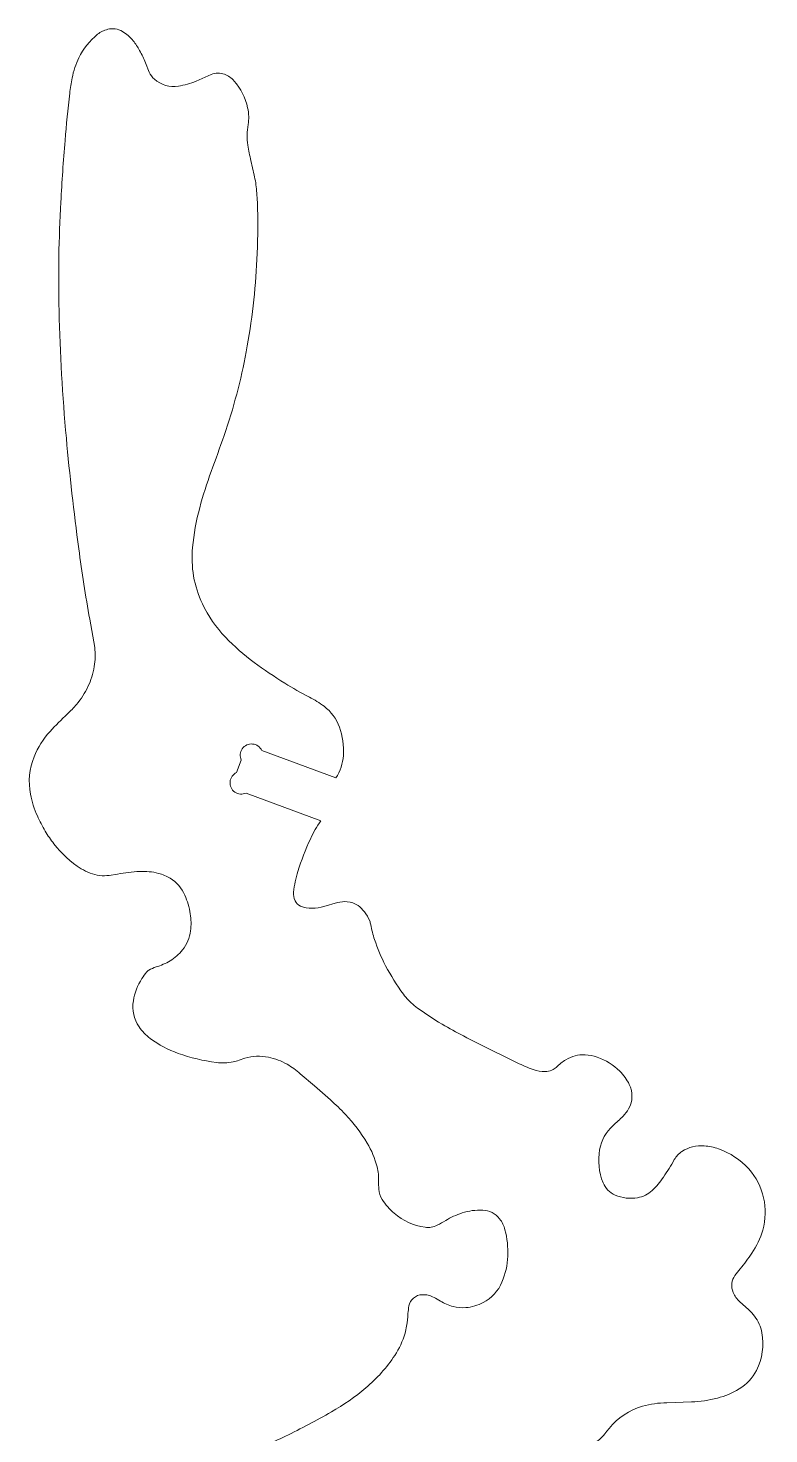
# Model space of a CAD drawing. Header units: centimetres. Extents: x -10.7 to 10.9, y -7.9 to 10.7.
# Drawn here: x -4.754 to -2.863, y 3.02 to 6.609 of the extents above; entities that cross this region are included whole.
import ezdxf

# ---------------------------------------------------------------- set-up
doc = ezdxf.new("R2010")
doc.units = ezdxf.units.CM
doc.header["$MEASUREMENT"] = 0
doc.layers.add('Capa 1', color=7, linetype='Continuous')

msp = doc.modelspace()

# ---------------------------------------------------------------- linework, layer by layer
at = {"layer": 'Capa 1', "color": 250, "lineweight": 18}
for points, knots in [([(-4.59716, 5.09984), (-4.60759, 5.15975), (-4.61688, 5.21986), (-4.62499, 5.28014), (-4.62499, 5.28014), (-4.63763, 5.37399), (-4.64822, 5.46809), (-4.65675, 5.56238), (-4.65675, 5.56238), (-4.66654, 5.67045), (-4.67272, 5.77882), (-4.67526, 5.8873), (-4.67526, 5.8873), (-4.67744, 5.97978), (-4.67599, 6.07231), (-4.67092, 6.16467), (-4.67092, 6.16467), (-4.66805, 6.21721), (-4.66444, 6.2697), (-4.66013, 6.32214), (-4.66013, 6.32214), (-4.65681, 6.36236), (-4.6528, 6.40252), (-4.64806, 6.4426), (-4.64806, 6.4426), (-4.64652, 6.45572), (-4.64448, 6.46878), (-4.64198, 6.48174), (-4.64198, 6.48174), (-4.63853, 6.49964), (-4.63274, 6.517), (-4.62476, 6.53339), (-4.62476, 6.53339), (-4.61346, 6.55662), (-4.59713, 6.57707), (-4.57698, 6.59324), (-4.57698, 6.59324), (-4.56937, 6.59932), (-4.56053, 6.60367), (-4.55106, 6.60598), (-4.55106, 6.60598), (-4.53835, 6.60908), (-4.52492, 6.60717), (-4.51358, 6.60068), (-4.51358, 6.60068), (-4.50296, 6.59459), (-4.49364, 6.58651), (-4.48611, 6.57688), (-4.48611, 6.57688), (-4.47994, 6.569), (-4.4744, 6.56065), (-4.4695, 6.5519), (-4.4695, 6.5519), (-4.46382, 6.54178), (-4.45881, 6.53128), (-4.45452, 6.52051)], [0, 0, 0, 0, 0.0666667, 0.0666667, 0.0666667, 0.0666667, 0.1333333, 0.1333333, 0.1333333, 0.1333333, 0.2, 0.2, 0.2, 0.2, 0.2666667, 0.2666667, 0.2666667, 0.2666667, 0.3333333, 0.3333333, 0.3333333, 0.3333333, 0.4, 0.4, 0.4, 0.4, 0.4666667, 0.4666667, 0.4666667, 0.4666667, 0.5333333, 0.5333333, 0.5333333, 0.5333333, 0.6, 0.6, 0.6, 0.6, 0.6666667, 0.6666667, 0.6666667, 0.6666667, 0.7333333, 0.7333333, 0.7333333, 0.7333333, 0.8, 0.8, 0.8, 0.8, 0.8666667, 0.8666667, 0.8666667, 0.8666667, 1, 1, 1, 1]), ([(-4.44497, 6.49687), (-4.4421, 6.48979), (-4.43759, 6.4835), (-4.43184, 6.47848), (-4.43184, 6.47848), (-4.41505, 6.46385), (-4.39267, 6.45741), (-4.3707, 6.46088), (-4.3707, 6.46088), (-4.35512, 6.46334), (-4.33991, 6.46763), (-4.32534, 6.47366)], [0, 0, 0, 0, 0.25, 0.25, 0.25, 0.25, 0.5, 0.5, 0.5, 0.5, 1, 1, 1, 1]), ([(-4.28647, 6.49039), (-4.27579, 6.49516), (-4.26362, 6.49543), (-4.25271, 6.49118), (-4.25271, 6.49118), (-4.24328, 6.48749), (-4.23487, 6.4816), (-4.22816, 6.474), (-4.22816, 6.474), (-4.21108, 6.45463), (-4.19924, 6.43118), (-4.19375, 6.40593), (-4.19375, 6.40593), (-4.19213, 6.39847), (-4.19121, 6.39086), (-4.19097, 6.38323), (-4.19097, 6.38323), (-4.19077, 6.37644), (-4.19126, 6.36964), (-4.19244, 6.36296), (-4.19244, 6.36296), (-4.19555, 6.3455), (-4.19575, 6.32765), (-4.19308, 6.31013), (-4.19308, 6.31013), (-4.19104, 6.29689), (-4.18849, 6.28374), (-4.18539, 6.27069)], [0, 0, 0, 0, 0.125, 0.125, 0.125, 0.125, 0.25, 0.25, 0.25, 0.25, 0.375, 0.375, 0.375, 0.375, 0.5, 0.5, 0.5, 0.5, 0.625, 0.625, 0.625, 0.625, 0.75, 0.75, 0.75, 0.75, 1, 1, 1, 1]), ([(-4.17699, 6.23402), (-4.17405, 6.22065), (-4.17198, 6.2071), (-4.17077, 6.19345), (-4.17077, 6.19345), (-4.16943, 6.17822), (-4.1686, 6.16295), (-4.1683, 6.14766), (-4.1683, 6.14766), (-4.16746, 6.10459), (-4.16803, 6.0615), (-4.16998, 6.01848)], [0, 0, 0, 0, 0.25, 0.25, 0.25, 0.25, 0.5, 0.5, 0.5, 0.5, 1, 1, 1, 1]), ([(-4.16998, 6.01848), (-4.17359, 5.93945), (-4.18268, 5.86075), (-4.19721, 5.78299), (-4.19721, 5.78299), (-4.21079, 5.71032), (-4.22975, 5.63876), (-4.25396, 5.56891), (-4.25396, 5.56891), (-4.26458, 5.53825), (-4.27551, 5.5077), (-4.28674, 5.47724), (-4.28674, 5.47724), (-4.29795, 5.44677), (-4.30778, 5.4158), (-4.31615, 5.38444), (-4.31615, 5.38444), (-4.325, 5.35132), (-4.3311, 5.31754), (-4.3344, 5.28343), (-4.3344, 5.28343), (-4.33915, 5.23413), (-4.33053, 5.18447), (-4.30939, 5.13967), (-4.30939, 5.13967), (-4.2945, 5.10809), (-4.27458, 5.07914), (-4.25037, 5.05396), (-4.25037, 5.05396), (-4.22788, 5.03056), (-4.20342, 5.00915), (-4.17724, 4.98994), (-4.17724, 4.98994), (-4.1518, 4.97129), (-4.12571, 4.95357), (-4.09899, 4.93678), (-4.09899, 4.93678), (-4.07862, 4.924), (-4.05766, 4.91218), (-4.03615, 4.90136), (-4.03615, 4.90136), (-4.02284, 4.89467), (-4.0102, 4.88673), (-3.99839, 4.87766), (-3.99839, 4.87766), (-3.98069, 4.86407), (-3.96721, 4.84574), (-3.95953, 4.82481), (-3.95953, 4.82481), (-3.95105, 4.80167), (-3.94753, 4.77702), (-3.94919, 4.75243), (-3.94919, 4.75243), (-3.95058, 4.73192), (-3.95717, 4.71209), (-3.96835, 4.69483)], [0, 0, 0, 0, 0.0666667, 0.0666667, 0.0666667, 0.0666667, 0.1333333, 0.1333333, 0.1333333, 0.1333333, 0.2, 0.2, 0.2, 0.2, 0.2666667, 0.2666667, 0.2666667, 0.2666667, 0.3333333, 0.3333333, 0.3333333, 0.3333333, 0.4, 0.4, 0.4, 0.4, 0.4666667, 0.4666667, 0.4666667, 0.4666667, 0.5333333, 0.5333333, 0.5333333, 0.5333333, 0.6, 0.6, 0.6, 0.6, 0.6666667, 0.6666667, 0.6666667, 0.6666667, 0.7333333, 0.7333333, 0.7333333, 0.7333333, 0.8, 0.8, 0.8, 0.8, 0.8666667, 0.8666667, 0.8666667, 0.8666667, 1, 1, 1, 1]), ([(-4.58432, 5.028), (-4.58432, 5.028), (-4.58655, 5.04241), (-4.58655, 5.04241), (-4.58655, 5.04241), (-4.58655, 5.04241), (-4.59716, 5.09984), (-4.59716, 5.09984)], [0, 0, 0, 0, 0.3333333, 0.3333333, 0.3333333, 0.3333333, 1, 1, 1, 1]), ([(-4.54763, 4.446), (-4.55553, 4.44486), (-4.56357, 4.44485), (-4.57149, 4.44597), (-4.57149, 4.44597), (-4.58825, 4.44831), (-4.60433, 4.45414), (-4.61871, 4.46305), (-4.61871, 4.46305), (-4.6457, 4.4798), (-4.66941, 4.50135), (-4.68867, 4.52663), (-4.68867, 4.52663), (-4.69655, 4.537), (-4.70382, 4.54781), (-4.71045, 4.55901), (-4.71045, 4.55901), (-4.71789, 4.57158), (-4.72466, 4.58453), (-4.73075, 4.59779), (-4.73075, 4.59779), (-4.73886, 4.61549), (-4.74477, 4.63411), (-4.74837, 4.65324), (-4.74837, 4.65324), (-4.75438, 4.68524), (-4.75115, 4.71832), (-4.73904, 4.74856), (-4.73904, 4.74856), (-4.72942, 4.77257), (-4.71553, 4.79464), (-4.69804, 4.8137), (-4.69804, 4.8137), (-4.68409, 4.82892), (-4.66956, 4.8436), (-4.6545, 4.85771), (-4.6545, 4.85771), (-4.64609, 4.86558), (-4.63811, 4.87391), (-4.63058, 4.88263), (-4.63058, 4.88263), (-4.61879, 4.8963), (-4.60899, 4.91156), (-4.60146, 4.92795), (-4.60146, 4.92795), (-4.59399, 4.94419), (-4.58868, 4.96131), (-4.58568, 4.97891), (-4.58568, 4.97891), (-4.5829, 4.99512), (-4.58244, 5.01164), (-4.58432, 5.028)], [0, 0, 0, 0, 0.0714286, 0.0714286, 0.0714286, 0.0714286, 0.1428571, 0.1428571, 0.1428571, 0.1428571, 0.2142857, 0.2142857, 0.2142857, 0.2142857, 0.2857143, 0.2857143, 0.2857143, 0.2857143, 0.3571429, 0.3571429, 0.3571429, 0.3571429, 0.4285714, 0.4285714, 0.4285714, 0.4285714, 0.5, 0.5, 0.5, 0.5, 0.5714286, 0.5714286, 0.5714286, 0.5714286, 0.6428571, 0.6428571, 0.6428571, 0.6428571, 0.7142857, 0.7142857, 0.7142857, 0.7142857, 0.7857143, 0.7857143, 0.7857143, 0.7857143, 0.8571429, 0.8571429, 0.8571429, 0.8571429, 1, 1, 1, 1]), ([(-4.15744, 4.76475), (-4.16175, 4.77414), (-4.17077, 4.78053), (-4.18106, 4.78147), (-4.18106, 4.78147), (-4.19138, 4.78242), (-4.20141, 4.77782), (-4.20737, 4.76936), (-4.20737, 4.76936), (-4.21335, 4.76093), (-4.21437, 4.74994), (-4.21005, 4.74053)], [0, 0, 0, 0, 0.25, 0.25, 0.25, 0.25, 0.5, 0.5, 0.5, 0.5, 1, 1, 1, 1]), ([(-4.22181, 4.70871), (-4.23122, 4.7044), (-4.23759, 4.69538), (-4.23855, 4.68507), (-4.23855, 4.68507), (-4.23949, 4.67477), (-4.23488, 4.66474), (-4.22644, 4.65876), (-4.22644, 4.65876), (-4.218, 4.6528), (-4.20699, 4.65178), (-4.1976, 4.6561)], [0, 0, 0, 0, 0.25, 0.25, 0.25, 0.25, 0.5, 0.5, 0.5, 0.5, 1, 1, 1, 1]), ([(-4.00651, 4.58546), (-4.01701, 4.57086), (-4.02604, 4.55527), (-4.03349, 4.53889), (-4.03349, 4.53889), (-4.04577, 4.51195), (-4.05645, 4.48431), (-4.06546, 4.45609), (-4.06546, 4.45609), (-4.07094, 4.43892), (-4.07459, 4.42121), (-4.07632, 4.40328), (-4.07632, 4.40328), (-4.07704, 4.39582), (-4.07578, 4.38831), (-4.07267, 4.38152), (-4.07267, 4.38152), (-4.06988, 4.37537), (-4.06492, 4.37047), (-4.05874, 4.36775), (-4.05874, 4.36775), (-4.04923, 4.36356), (-4.03891, 4.36161), (-4.02853, 4.36203), (-4.02853, 4.36203), (-4.01849, 4.36243), (-4.00853, 4.36401), (-3.99887, 4.36671)], [0, 0, 0, 0, 0.125, 0.125, 0.125, 0.125, 0.25, 0.25, 0.25, 0.25, 0.375, 0.375, 0.375, 0.375, 0.5, 0.5, 0.5, 0.5, 0.625, 0.625, 0.625, 0.625, 0.75, 0.75, 0.75, 0.75, 1, 1, 1, 1]), ([(-4.21566, 3.97423), (-4.2206, 3.97247), (-4.22566, 3.97107), (-4.2308, 3.97004), (-4.2308, 3.97004), (-4.24489, 3.96719), (-4.25935, 3.96664), (-4.27362, 3.96841), (-4.27362, 3.96841), (-4.30689, 3.97257), (-4.33961, 3.98035), (-4.37118, 3.99164), (-4.37118, 3.99164), (-4.39665, 4.00076), (-4.42069, 4.01354), (-4.44248, 4.02961), (-4.44248, 4.02961), (-4.45371, 4.0379), (-4.46341, 4.04806), (-4.47117, 4.05966), (-4.47117, 4.05966), (-4.48414, 4.07901), (-4.48929, 4.10255), (-4.48564, 4.12555), (-4.48564, 4.12555), (-4.48239, 4.14597), (-4.47492, 4.16549), (-4.46373, 4.18286), (-4.46373, 4.18286), (-4.46008, 4.18855), (-4.45608, 4.194), (-4.45176, 4.1992), (-4.45176, 4.1992), (-4.45023, 4.20105), (-4.4484, 4.20262), (-4.44634, 4.20383), (-4.44634, 4.20383), (-4.44033, 4.20737), (-4.43394, 4.2102), (-4.42727, 4.21224), (-4.42727, 4.21224), (-4.41491, 4.21602), (-4.40304, 4.2213), (-4.39192, 4.22792), (-4.39192, 4.22792), (-4.37969, 4.23523), (-4.36888, 4.24467), (-4.36002, 4.25584), (-4.36002, 4.25584), (-4.34885, 4.26991), (-4.34172, 4.28678), (-4.33943, 4.30461), (-4.33943, 4.30461), (-4.33757, 4.31901), (-4.33782, 4.33361), (-4.34016, 4.34792), (-4.34016, 4.34792), (-4.34286, 4.36437), (-4.3476, 4.3804), (-4.35431, 4.39566), (-4.35431, 4.39566), (-4.36211, 4.4134), (-4.37511, 4.42837), (-4.39158, 4.43859), (-4.39158, 4.43859), (-4.40075, 4.44426), (-4.41069, 4.44853), (-4.42113, 4.45125), (-4.42113, 4.45125), (-4.437, 4.45537), (-4.45343, 4.457), (-4.46981, 4.45605), (-4.46981, 4.45605), (-4.48856, 4.45499), (-4.50723, 4.45281), (-4.52571, 4.44952)], [0, 0, 0, 0, 0.05, 0.05, 0.05, 0.05, 0.1, 0.1, 0.1, 0.1, 0.15, 0.15, 0.15, 0.15, 0.2, 0.2, 0.2, 0.2, 0.25, 0.25, 0.25, 0.25, 0.3, 0.3, 0.3, 0.3, 0.35, 0.35, 0.35, 0.35, 0.4, 0.4, 0.4, 0.4, 0.45, 0.45, 0.45, 0.45, 0.5, 0.5, 0.5, 0.5, 0.55, 0.55, 0.55, 0.55, 0.6, 0.6, 0.6, 0.6, 0.65, 0.65, 0.65, 0.65, 0.7, 0.7, 0.7, 0.7, 0.75, 0.75, 0.75, 0.75, 0.8, 0.8, 0.8, 0.8, 0.85, 0.85, 0.85, 0.85, 0.9, 0.9, 0.9, 0.9, 1, 1, 1, 1]), ([(-3.96383, 4.37645), (-3.95595, 4.37862), (-3.94774, 4.37942), (-3.93958, 4.37881), (-3.93958, 4.37881), (-3.92959, 4.37808), (-3.91996, 4.37464), (-3.91174, 4.36889), (-3.91174, 4.36889), (-3.90557, 4.36457), (-3.90011, 4.35929), (-3.89556, 4.35328), (-3.89556, 4.35328), (-3.89006, 4.34603), (-3.88552, 4.33808), (-3.88206, 4.32964), (-3.88206, 4.32964), (-3.88082, 4.32661), (-3.87989, 4.32347), (-3.87931, 4.32024), (-3.87931, 4.32024), (-3.87697, 4.30736), (-3.87373, 4.29464), (-3.86965, 4.28221), (-3.86965, 4.28221), (-3.8621, 4.25924), (-3.85264, 4.23695), (-3.84135, 4.21558), (-3.84135, 4.21558), (-3.82799, 4.19028), (-3.81287, 4.16595), (-3.79606, 4.14281), (-3.79606, 4.14281), (-3.78815, 4.13189), (-3.77874, 4.12216), (-3.76809, 4.11391), (-3.76809, 4.11391), (-3.74556, 4.09643), (-3.72189, 4.08047), (-3.69724, 4.06614), (-3.69724, 4.06614), (-3.67917, 4.05563), (-3.66084, 4.04562), (-3.64226, 4.03609), (-3.64226, 4.03609), (-3.5969, 4.01282), (-3.5513, 3.99006), (-3.50545, 3.96779), (-3.50545, 3.96779), (-3.49202, 3.96127), (-3.47829, 3.95541), (-3.46429, 3.95022), (-3.46429, 3.95022), (-3.45453, 3.9466), (-3.44414, 3.94494), (-3.43373, 3.94531), (-3.43373, 3.94531), (-3.42788, 3.94553), (-3.42209, 3.94669), (-3.41663, 3.94876), (-3.41663, 3.94876), (-3.41244, 3.95035), (-3.40864, 3.95282), (-3.4055, 3.95601), (-3.4055, 3.95601), (-3.39814, 3.96347), (-3.3899, 3.97002), (-3.38097, 3.97549), (-3.38097, 3.97549), (-3.36632, 3.98444), (-3.34932, 3.98883), (-3.33218, 3.98807), (-3.33218, 3.98807), (-3.3215, 3.98759), (-3.31097, 3.98554), (-3.3009, 3.98197), (-3.3009, 3.98197), (-3.27943, 3.97435), (-3.25987, 3.96218), (-3.24354, 3.94629), (-3.24354, 3.94629), (-3.23351, 3.93654), (-3.22523, 3.92515), (-3.21906, 3.91259), (-3.21906, 3.91259), (-3.20937, 3.89288), (-3.20998, 3.86965), (-3.22069, 3.85048), (-3.22069, 3.85048), (-3.22457, 3.84353), (-3.22939, 3.83713), (-3.23501, 3.83149), (-3.23501, 3.83149), (-3.24329, 3.82314), (-3.25184, 3.81504), (-3.26066, 3.80724), (-3.26066, 3.80724), (-3.27872, 3.79122), (-3.2908, 3.76957), (-3.29494, 3.74579), (-3.29494, 3.74579), (-3.29987, 3.71739), (-3.2968, 3.68819), (-3.28602, 3.66146), (-3.28602, 3.66146), (-3.28033, 3.64734), (-3.26932, 3.63604), (-3.25534, 3.62999), (-3.25534, 3.62999), (-3.2372, 3.62214), (-3.21717, 3.61978), (-3.1977, 3.62322), (-3.1977, 3.62322), (-3.18396, 3.62565), (-3.17121, 3.63198), (-3.16095, 3.64146), (-3.16095, 3.64146), (-3.14989, 3.65168), (-3.14008, 3.66317), (-3.13172, 3.6757), (-3.13172, 3.6757), (-3.12195, 3.69029), (-3.11273, 3.70526), (-3.10408, 3.72054), (-3.10408, 3.72054), (-3.09933, 3.72891), (-3.09265, 3.736), (-3.08456, 3.74121), (-3.08456, 3.74121), (-3.06767, 3.75214), (-3.04762, 3.75719), (-3.02757, 3.75561), (-3.02757, 3.75561), (-3.01515, 3.75463), (-3.00292, 3.75205), (-2.99118, 3.74793), (-2.99118, 3.74793), (-2.96159, 3.73757), (-2.93508, 3.71988), (-2.91414, 3.69655), (-2.91414, 3.69655), (-2.87608, 3.65414), (-2.86255, 3.59507), (-2.87833, 3.54031), (-2.87833, 3.54031), (-2.88438, 3.51936), (-2.89375, 3.4995), (-2.9061, 3.48152), (-2.9061, 3.48152), (-2.91551, 3.46783), (-2.92544, 3.4545), (-2.93586, 3.44158)], [0, 0, 0, 0, 0.025641, 0.025641, 0.025641, 0.025641, 0.0512821, 0.0512821, 0.0512821, 0.0512821, 0.0769231, 0.0769231, 0.0769231, 0.0769231, 0.1025641, 0.1025641, 0.1025641, 0.1025641, 0.1282051, 0.1282051, 0.1282051, 0.1282051, 0.1538462, 0.1538462, 0.1538462, 0.1538462, 0.1794872, 0.1794872, 0.1794872, 0.1794872, 0.2051282, 0.2051282, 0.2051282, 0.2051282, 0.2307692, 0.2307692, 0.2307692, 0.2307692, 0.2564103, 0.2564103, 0.2564103, 0.2564103, 0.2820513, 0.2820513, 0.2820513, 0.2820513, 0.3076923, 0.3076923, 0.3076923, 0.3076923, 0.3333333, 0.3333333, 0.3333333, 0.3333333, 0.3589744, 0.3589744, 0.3589744, 0.3589744, 0.3846154, 0.3846154, 0.3846154, 0.3846154, 0.4102564, 0.4102564, 0.4102564, 0.4102564, 0.4358974, 0.4358974, 0.4358974, 0.4358974, 0.4615385, 0.4615385, 0.4615385, 0.4615385, 0.4871795, 0.4871795, 0.4871795, 0.4871795, 0.5128205, 0.5128205, 0.5128205, 0.5128205, 0.5384615, 0.5384615, 0.5384615, 0.5384615, 0.5641026, 0.5641026, 0.5641026, 0.5641026, 0.5897436, 0.5897436, 0.5897436, 0.5897436, 0.6153846, 0.6153846, 0.6153846, 0.6153846, 0.6410256, 0.6410256, 0.6410256, 0.6410256, 0.6666667, 0.6666667, 0.6666667, 0.6666667, 0.6923077, 0.6923077, 0.6923077, 0.6923077, 0.7179487, 0.7179487, 0.7179487, 0.7179487, 0.7435897, 0.7435897, 0.7435897, 0.7435897, 0.7692308, 0.7692308, 0.7692308, 0.7692308, 0.7948718, 0.7948718, 0.7948718, 0.7948718, 0.8205128, 0.8205128, 0.8205128, 0.8205128, 0.8461538, 0.8461538, 0.8461538, 0.8461538, 0.8717949, 0.8717949, 0.8717949, 0.8717949, 0.8974359, 0.8974359, 0.8974359, 0.8974359, 0.9230769, 0.9230769, 0.9230769, 0.9230769, 0.9487179, 0.9487179, 0.9487179, 0.9487179, 1, 1, 1, 1]), ([(-4.0592, 3.93982), (-4.0697, 3.94892), (-4.08103, 3.95696), (-4.09309, 3.96384), (-4.09309, 3.96384), (-4.10787, 3.97229), (-4.12389, 3.97839), (-4.14054, 3.98189), (-4.14054, 3.98189), (-4.16053, 3.98608), (-4.18123, 3.98516), (-4.20076, 3.97917)], [0, 0, 0, 0, 0.25, 0.25, 0.25, 0.25, 0.5, 0.5, 0.5, 0.5, 1, 1, 1, 1]), ([(-3.98224, 3.87276), (-3.98224, 3.87276), (-4.02321, 3.9086), (-4.02321, 3.9086), (-4.02321, 3.9086), (-4.02321, 3.9086), (-4.0592, 3.93982), (-4.0592, 3.93982)], [0, 0, 0, 0, 0.3333333, 0.3333333, 0.3333333, 0.3333333, 1, 1, 1, 1]), ([(-4.50525, 2.74044), (-4.50607, 2.75134), (-4.50639, 2.76229), (-4.50618, 2.77323), (-4.50618, 2.77323), (-4.50568, 2.80103), (-4.50171, 2.82864), (-4.49441, 2.85546), (-4.49441, 2.85546), (-4.48694, 2.88285), (-4.47256, 2.90788), (-4.45266, 2.92812), (-4.45266, 2.92812), (-4.44097, 2.94001), (-4.4275, 2.95004), (-4.41274, 2.9578), (-4.41274, 2.9578), (-4.40104, 2.96396), (-4.38823, 2.96777), (-4.37505, 2.96899), (-4.37505, 2.96899), (-4.37041, 2.96942), (-4.36574, 2.9692), (-4.36118, 2.96832), (-4.36118, 2.96832), (-4.34295, 2.9648), (-4.32448, 2.96288), (-4.30592, 2.96261), (-4.30592, 2.96261), (-4.27303, 2.96213), (-4.24024, 2.96588), (-4.20831, 2.97377), (-4.20831, 2.97377), (-4.16991, 2.98327), (-4.13263, 2.99686), (-4.09711, 3.01428), (-4.09711, 3.01428), (-4.05743, 3.03374), (-4.01836, 3.05442), (-3.97996, 3.07628), (-3.97996, 3.07628), (-3.94874, 3.09406), (-3.91923, 3.11465), (-3.89175, 3.13779), (-3.89175, 3.13779), (-3.86332, 3.16174), (-3.83849, 3.18965), (-3.81796, 3.22063), (-3.81796, 3.22063), (-3.80645, 3.23804), (-3.79763, 3.25709), (-3.79184, 3.27713), (-3.79184, 3.27713), (-3.79011, 3.28314), (-3.78876, 3.28926), (-3.78783, 3.29543), (-3.78783, 3.29543), (-3.78624, 3.30608), (-3.78505, 3.31678), (-3.78426, 3.3275), (-3.78426, 3.3275), (-3.78378, 3.33406), (-3.78294, 3.34059), (-3.78173, 3.34704), (-3.78173, 3.34704), (-3.78029, 3.35476), (-3.77628, 3.36177), (-3.77033, 3.3669), (-3.77033, 3.3669), (-3.76413, 3.37224), (-3.75631, 3.37532), (-3.74812, 3.37562), (-3.74812, 3.37562), (-3.73759, 3.37601), (-3.72715, 3.37368), (-3.71778, 3.36885), (-3.71778, 3.36885), (-3.71217, 3.36597), (-3.70673, 3.36282), (-3.70142, 3.35942), (-3.70142, 3.35942), (-3.69153, 3.35308), (-3.68067, 3.34839), (-3.66926, 3.34552), (-3.66926, 3.34552), (-3.65861, 3.34285), (-3.64759, 3.34189), (-3.63664, 3.34272), (-3.63664, 3.34272), (-3.62114, 3.34387), (-3.60604, 3.34819), (-3.59226, 3.35543), (-3.59226, 3.35543), (-3.57062, 3.3668), (-3.55361, 3.38532), (-3.54415, 3.40786), (-3.54415, 3.40786), (-3.53533, 3.42885), (-3.53032, 3.45126), (-3.52936, 3.47402), (-3.52936, 3.47402), (-3.52839, 3.49668), (-3.53081, 3.51934), (-3.53655, 3.54129), (-3.53655, 3.54129), (-3.5392, 3.55149), (-3.54387, 3.56105), (-3.5503, 3.5694), (-3.5503, 3.5694), (-3.56058, 3.58276), (-3.57626, 3.59085), (-3.5931, 3.5915), (-3.5931, 3.5915), (-3.61111, 3.59219), (-3.62908, 3.58972), (-3.64625, 3.5842), (-3.64625, 3.5842), (-3.66089, 3.57948), (-3.67491, 3.57301), (-3.688, 3.56493), (-3.688, 3.56493), (-3.69504, 3.56061), (-3.70226, 3.55659), (-3.70965, 3.55292), (-3.70965, 3.55292), (-3.71927, 3.54814), (-3.73013, 3.54637), (-3.74076, 3.54788), (-3.74076, 3.54788), (-3.76987, 3.55201), (-3.7972, 3.56439), (-3.8195, 3.58355), (-3.8195, 3.58355), (-3.83129, 3.5937), (-3.84153, 3.60551), (-3.8499, 3.61862), (-3.8499, 3.61862), (-3.85496, 3.62652), (-3.85798, 3.63555), (-3.85869, 3.64491), (-3.85869, 3.64491), (-3.85919, 3.65157), (-3.85937, 3.65825), (-3.85919, 3.66493), (-3.85919, 3.66493), (-3.85885, 3.67738), (-3.86022, 3.68981), (-3.86325, 3.70189), (-3.86325, 3.70189), (-3.86863, 3.72328), (-3.87715, 3.74374), (-3.88853, 3.76261), (-3.88853, 3.76261), (-3.90443, 3.78897), (-3.92308, 3.81354), (-3.94417, 3.83597), (-3.94417, 3.83597), (-3.95627, 3.84883), (-3.96897, 3.86111), (-3.98224, 3.87276)], [0, 0, 0, 0, 0.0243902, 0.0243902, 0.0243902, 0.0243902, 0.0487805, 0.0487805, 0.0487805, 0.0487805, 0.0731707, 0.0731707, 0.0731707, 0.0731707, 0.097561, 0.097561, 0.097561, 0.097561, 0.1219512, 0.1219512, 0.1219512, 0.1219512, 0.1463415, 0.1463415, 0.1463415, 0.1463415, 0.1707317, 0.1707317, 0.1707317, 0.1707317, 0.195122, 0.195122, 0.195122, 0.195122, 0.2195122, 0.2195122, 0.2195122, 0.2195122, 0.2439024, 0.2439024, 0.2439024, 0.2439024, 0.2682927, 0.2682927, 0.2682927, 0.2682927, 0.2926829, 0.2926829, 0.2926829, 0.2926829, 0.3170732, 0.3170732, 0.3170732, 0.3170732, 0.3414634, 0.3414634, 0.3414634, 0.3414634, 0.3658537, 0.3658537, 0.3658537, 0.3658537, 0.3902439, 0.3902439, 0.3902439, 0.3902439, 0.4146341, 0.4146341, 0.4146341, 0.4146341, 0.4390244, 0.4390244, 0.4390244, 0.4390244, 0.4634146, 0.4634146, 0.4634146, 0.4634146, 0.4878049, 0.4878049, 0.4878049, 0.4878049, 0.5121951, 0.5121951, 0.5121951, 0.5121951, 0.5365854, 0.5365854, 0.5365854, 0.5365854, 0.5609756, 0.5609756, 0.5609756, 0.5609756, 0.5853659, 0.5853659, 0.5853659, 0.5853659, 0.6097561, 0.6097561, 0.6097561, 0.6097561, 0.6341463, 0.6341463, 0.6341463, 0.6341463, 0.6585366, 0.6585366, 0.6585366, 0.6585366, 0.6829268, 0.6829268, 0.6829268, 0.6829268, 0.7073171, 0.7073171, 0.7073171, 0.7073171, 0.7317073, 0.7317073, 0.7317073, 0.7317073, 0.7560976, 0.7560976, 0.7560976, 0.7560976, 0.7804878, 0.7804878, 0.7804878, 0.7804878, 0.804878, 0.804878, 0.804878, 0.804878, 0.8292683, 0.8292683, 0.8292683, 0.8292683, 0.8536585, 0.8536585, 0.8536585, 0.8536585, 0.8780488, 0.8780488, 0.8780488, 0.8780488, 0.902439, 0.902439, 0.902439, 0.902439, 0.9268293, 0.9268293, 0.9268293, 0.9268293, 0.9512195, 0.9512195, 0.9512195, 0.9512195, 1, 1, 1, 1]), ([(-2.94915, 3.42447), (-2.95351, 3.41864), (-2.95628, 3.41179), (-2.95719, 3.40458), (-2.95719, 3.40458), (-2.9582, 3.39661), (-2.95707, 3.38852), (-2.9539, 3.38114), (-2.9539, 3.38114), (-2.95004, 3.37217), (-2.94429, 3.36414), (-2.93703, 3.35761)], [0, 0, 0, 0, 0.25, 0.25, 0.25, 0.25, 0.5, 0.5, 0.5, 0.5, 1, 1, 1, 1]), ([(-2.91467, 3.3377), (-2.90889, 3.33259), (-2.90366, 3.32692), (-2.89902, 3.32076), (-2.89902, 3.32076), (-2.8897, 3.30831), (-2.88335, 3.29386), (-2.88047, 3.27857), (-2.88047, 3.27857), (-2.87434, 3.24585), (-2.87924, 3.212), (-2.89437, 3.18236), (-2.89437, 3.18236), (-2.9044, 3.16275), (-2.9197, 3.14631), (-2.93855, 3.13492), (-2.93855, 3.13492), (-2.95585, 3.12443), (-2.97461, 3.11659), (-2.99422, 3.1116), (-2.99422, 3.1116), (-3.01587, 3.1061), (-3.03804, 3.10286), (-3.06035, 3.10191)], [0, 0, 0, 0, 0.1428571, 0.1428571, 0.1428571, 0.1428571, 0.2857143, 0.2857143, 0.2857143, 0.2857143, 0.4285714, 0.4285714, 0.4285714, 0.4285714, 0.5714286, 0.5714286, 0.5714286, 0.5714286, 0.7142857, 0.7142857, 0.7142857, 0.7142857, 1, 1, 1, 1]), ([(-3.1233, 3.09992), (-3.14436, 3.0995), (-3.16529, 3.09637), (-3.18555, 3.09062), (-3.18555, 3.09062), (-3.21907, 3.08111), (-3.24885, 3.0615), (-3.27081, 3.03442)], [0, 0, 0, 0, 0.3333333, 0.3333333, 0.3333333, 0.3333333, 1, 1, 1, 1]), ([(-3.28144, 3.02026), (-3.28578, 3.01513), (-3.29051, 3.01035), (-3.29556, 3.00593), (-3.29556, 3.00593), (-3.31231, 2.99134), (-3.32985, 2.97769), (-3.34813, 2.96509), (-3.34813, 2.96509), (-3.37713, 2.9451), (-3.40729, 2.92688), (-3.43846, 2.9105), (-3.43846, 2.9105), (-3.50056, 2.87789), (-3.56423, 2.84835), (-3.62925, 2.82203), (-3.62925, 2.82203), (-3.68248, 2.80048), (-3.7361, 2.77981), (-3.79003, 2.76005), (-3.79003, 2.76005), (-3.82068, 2.74883), (-3.85167, 2.73851), (-3.88294, 2.72912), (-3.88294, 2.72912), (-3.89011, 2.72696), (-3.89739, 2.72508), (-3.90472, 2.7235), (-3.90472, 2.7235), (-3.90728, 2.72293), (-3.90992, 2.72266), (-3.91254, 2.7227), (-3.91254, 2.7227), (-3.92011, 2.72277), (-3.92767, 2.72321), (-3.93521, 2.72405), (-3.93521, 2.72405), (-3.94924, 2.72558), (-3.96341, 2.72514), (-3.97732, 2.72273), (-3.97732, 2.72273), (-3.98775, 2.72093), (-3.99786, 2.71771), (-4.00741, 2.71316), (-4.00741, 2.71316), (-4.02302, 2.70571), (-4.03562, 2.69316), (-4.04316, 2.6776), (-4.04316, 2.6776), (-4.04715, 2.66936), (-4.04988, 2.66057), (-4.05126, 2.65154), (-4.05126, 2.65154), (-4.05507, 2.62657), (-4.05524, 2.60119), (-4.05176, 2.57619), (-4.05176, 2.57619), (-4.04997, 2.56327), (-4.04686, 2.5506), (-4.0425, 2.53832), (-4.0425, 2.53832), (-4.03645, 2.52128), (-4.02404, 2.50725), (-4.00785, 2.49916), (-4.00785, 2.49916), (-3.9946, 2.49255), (-3.98041, 2.48802), (-3.96579, 2.48571), (-3.96579, 2.48571), (-3.95124, 2.48341), (-3.9368, 2.4804), (-3.92255, 2.47666), (-3.92255, 2.47666), (-3.90854, 2.47301), (-3.89514, 2.46735), (-3.88276, 2.45988), (-3.88276, 2.45988), (-3.87899, 2.45761), (-3.87571, 2.45464), (-3.87309, 2.45113), (-3.87309, 2.45113), (-3.86989, 2.44685), (-3.869, 2.44127), (-3.87074, 2.43623), (-3.87074, 2.43623), (-3.87279, 2.43032), (-3.87576, 2.4248), (-3.87958, 2.41986), (-3.87958, 2.41986), (-3.88316, 2.41521), (-3.88635, 2.4103), (-3.88913, 2.40514), (-3.88913, 2.40514), (-3.89245, 2.39899), (-3.89492, 2.39242), (-3.8965, 2.38563), (-3.8965, 2.38563), (-3.90197, 2.36203), (-3.89906, 2.33727), (-3.88826, 2.31559), (-3.88826, 2.31559), (-3.88368, 2.30641), (-3.87655, 2.29873), (-3.86771, 2.29352), (-3.86771, 2.29352), (-3.85907, 2.28843), (-3.84891, 2.28662), (-3.83906, 2.2884), (-3.83906, 2.2884), (-3.82998, 2.29006), (-3.82131, 2.2934), (-3.81347, 2.29824), (-3.81347, 2.29824), (-3.804, 2.30411), (-3.79257, 2.30596), (-3.78174, 2.30337), (-3.78174, 2.30337), (-3.76515, 2.29941), (-3.74978, 2.29139), (-3.73703, 2.28003), (-3.73703, 2.28003), (-3.72602, 2.2702), (-3.71629, 2.25904), (-3.70806, 2.24678), (-3.70806, 2.24678), (-3.69986, 2.23458), (-3.69109, 2.22277), (-3.68178, 2.21139), (-3.68178, 2.21139), (-3.67261, 2.20016), (-3.66199, 2.19019), (-3.65021, 2.18172), (-3.65021, 2.18172), (-3.63904, 2.1737), (-3.62564, 2.16931), (-3.61187, 2.16919), (-3.61187, 2.16919), (-3.59774, 2.16905), (-3.58384, 2.17288), (-3.57177, 2.18025), (-3.57177, 2.18025), (-3.55868, 2.18826), (-3.54653, 2.19773), (-3.53557, 2.20849)], [0, 0, 0, 0, 0.027027, 0.027027, 0.027027, 0.027027, 0.0540541, 0.0540541, 0.0540541, 0.0540541, 0.0810811, 0.0810811, 0.0810811, 0.0810811, 0.1081081, 0.1081081, 0.1081081, 0.1081081, 0.1351351, 0.1351351, 0.1351351, 0.1351351, 0.1621622, 0.1621622, 0.1621622, 0.1621622, 0.1891892, 0.1891892, 0.1891892, 0.1891892, 0.2162162, 0.2162162, 0.2162162, 0.2162162, 0.2432432, 0.2432432, 0.2432432, 0.2432432, 0.2702703, 0.2702703, 0.2702703, 0.2702703, 0.2972973, 0.2972973, 0.2972973, 0.2972973, 0.3243243, 0.3243243, 0.3243243, 0.3243243, 0.3513514, 0.3513514, 0.3513514, 0.3513514, 0.3783784, 0.3783784, 0.3783784, 0.3783784, 0.4054054, 0.4054054, 0.4054054, 0.4054054, 0.4324324, 0.4324324, 0.4324324, 0.4324324, 0.4594595, 0.4594595, 0.4594595, 0.4594595, 0.4864865, 0.4864865, 0.4864865, 0.4864865, 0.5135135, 0.5135135, 0.5135135, 0.5135135, 0.5405405, 0.5405405, 0.5405405, 0.5405405, 0.5675676, 0.5675676, 0.5675676, 0.5675676, 0.5945946, 0.5945946, 0.5945946, 0.5945946, 0.6216216, 0.6216216, 0.6216216, 0.6216216, 0.6486486, 0.6486486, 0.6486486, 0.6486486, 0.6756757, 0.6756757, 0.6756757, 0.6756757, 0.7027027, 0.7027027, 0.7027027, 0.7027027, 0.7297297, 0.7297297, 0.7297297, 0.7297297, 0.7567568, 0.7567568, 0.7567568, 0.7567568, 0.7837838, 0.7837838, 0.7837838, 0.7837838, 0.8108108, 0.8108108, 0.8108108, 0.8108108, 0.8378378, 0.8378378, 0.8378378, 0.8378378, 0.8648649, 0.8648649, 0.8648649, 0.8648649, 0.8918919, 0.8918919, 0.8918919, 0.8918919, 0.9189189, 0.9189189, 0.9189189, 0.9189189, 0.9459459, 0.9459459, 0.9459459, 0.9459459, 1, 1, 1, 1]), ([(-3.27081, 3.03442), (-3.27081, 3.03442), (-3.27608, 3.02732), (-3.27608, 3.02732), (-3.27608, 3.02732), (-3.27608, 3.02732), (-3.28144, 3.02026), (-3.28144, 3.02026)], [0, 0, 0, 0, 0.3333333, 0.3333333, 0.3333333, 0.3333333, 1, 1, 1, 1])]:
    msp.add_open_spline(points, degree=3, knots=knots, dxfattribs=at)
for points in [[(-4.45452, 6.52051), (-4.45452, 6.52051), (-4.44497, 6.49687), (-4.44497, 6.49687)], [(-4.32534, 6.47366), (-4.32534, 6.47366), (-4.28647, 6.49039), (-4.28647, 6.49039)], [(-4.18539, 6.27069), (-4.18539, 6.27069), (-4.17699, 6.23402), (-4.17699, 6.23402)], [(-4.21005, 4.74053), (-4.21005, 4.74053), (-4.22181, 4.70871), (-4.22181, 4.70871)], [(-3.96835, 4.69483), (-3.96835, 4.69483), (-4.15744, 4.76475), (-4.15744, 4.76475)], [(-4.1976, 4.6561), (-4.1976, 4.6561), (-4.00651, 4.58546), (-4.00651, 4.58546)], [(-4.52571, 4.44952), (-4.52571, 4.44952), (-4.54763, 4.446), (-4.54763, 4.446)], [(-3.99887, 4.36671), (-3.99887, 4.36671), (-3.96383, 4.37645), (-3.96383, 4.37645)], [(-4.20076, 3.97917), (-4.20076, 3.97917), (-4.21566, 3.97423), (-4.21566, 3.97423)], [(-2.93586, 3.44158), (-2.93586, 3.44158), (-2.94915, 3.42447), (-2.94915, 3.42447)], [(-2.93703, 3.35761), (-2.93703, 3.35761), (-2.91467, 3.3377), (-2.91467, 3.3377)], [(-3.06035, 3.10191), (-3.06035, 3.10191), (-3.1233, 3.09992), (-3.1233, 3.09992)]]:
    msp.add_open_spline(points, degree=3, dxfattribs=at)

doc.saveas('drawing.dxf')
